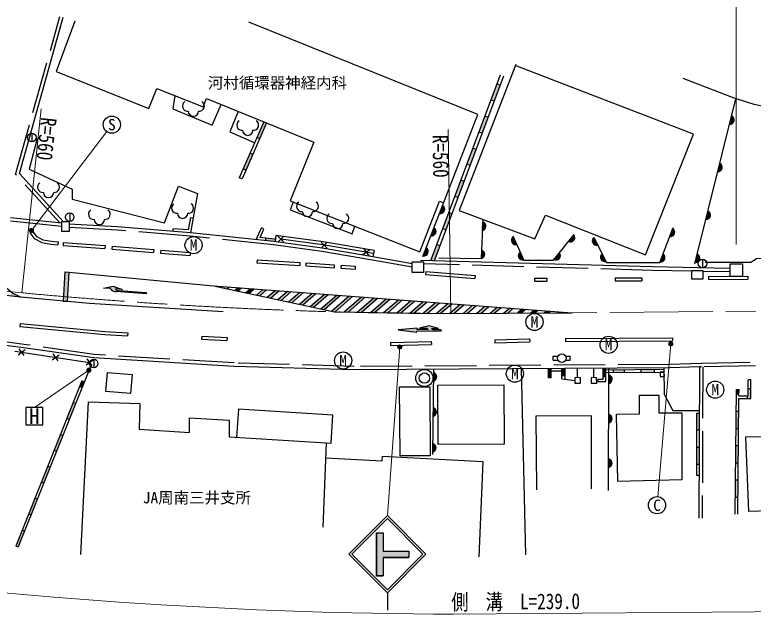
# Model space of a CAD drawing. Units: millimetres at full size, sheet at 1:1000; details may follow other scales. Extents: x 40000 to 680000, y 20000 to 380000.
# Drawn here: x 169844 to 255846, y 251103 to 320914 of the extents above; entities that cross this region are included whole.
import ezdxf
from ezdxf.enums import TextEntityAlignment as Align

# ---------------------------------------------------------------- set-up
doc = ezdxf.new("R2010")
doc.units = ezdxf.units.MM
doc.header["$LTSCALE"] = 1000
doc.linetypes.add('CHAIN', pattern=[18.5, 12, -1.5, 3.5, -1.5])
doc.linetypes.add('DASHED', pattern=[7.5, 6, -1.5])
for name, color, linetype, lineweight in [('M-BGD', 7, 'Continuous', 25), ('M-BGD-EXST', 7, 'Continuous', 25), ('M-BMK', 2, 'CHAIN', 13), ('M-STR-HTXT', 7, 'Continuous', 13), ('M-STR-STRC', 7, 'Continuous', 25)]:
    doc.layers.add(name, color=color, linetype=linetype, lineweight=lineweight)
doc.layers.add('M-BMK-HTXT', color=7, linetype='Continuous')
doc.styles.add('ＭＳ ゴシック', font='')
doc.styles.get('ＭＳ ゴシック').set_extended_font_data('MS Gothic')

# ---------------------------------------------------------------- blocks, each defined once
blk = doc.blocks.new('ent')
at = {"layer": 'M-BGD'}
for centre, start, end in [((-676, -505), 122.72029, 277.24592), ((676, -505), 262.75408, 57.27971), ((0, -1100), 180, 0)]:
    blk.add_arc(centre, 600, start, end, dxfattribs=at)
blk = doc.blocks.new('sak3')
at = {"layer": 'M-BGD'}
for p, q in [((-354, -354), (354, 354)), ((354, -354), (-354, 354))]:
    blk.add_line(p, q, dxfattribs=at)

msp = doc.modelspace()

# ---------------------------------------------------------------- hatches: boundary and pattern name
at = {"layer": 'M-BGD'}
for points in [[(226375, 312726), (226001, 312867), (225297, 310995), (225672, 310854)], [(224968, 308982), (224593, 309123), (223890, 307250), (224264, 307110)], [(253333, 309131, -0.82183), (253094, 308169)], [(199177, 308312), (198853, 308444), (198053, 306621), (198373, 306481)], [(223560, 305238), (223186, 305378), (222482, 303506), (222857, 303366)], [(197569, 304649), (197248, 304790), (196444, 302959), (196765, 302818)], [(251955, 303585, -0.82183), (251716, 302624)], [(222153, 301493), (221778, 301634), (221075, 299762), (221449, 299621)], [(219679, 298703, -0.82183), (219321, 297779)], [(220745, 297749), (220371, 297890), (219667, 296018), (220042, 295877)], [(250577, 298042, -0.82183), (250338, 297081)], [(224335, 296778, -0.82183), (224291, 295788)], [(218673, 296108, -0.82183), (218316, 295184)], [(246484, 296033, -0.82183), (246127, 295108)], [(228310, 294144, -0.82183), (227904, 295048)], [(234960, 295305, -0.82183), (234344, 294529)], [(200206, 294781), (200069, 294800), (199062, 294907), (199030, 294609), (200033, 294502), (200166, 294484)], [(219338, 294005), (218963, 294146), (218260, 292274), (218682, 292262)], [(237742, 294095, -0.82183), (237296, 294980)], [(217767, 293767, -0.82183), (217409, 292843)], [(224190, 293512, -0.82183), (224145, 292522)], [(229103, 292378, -0.82183), (228697, 293282)], [(233281, 293189, -0.82183), (232666, 292412)], [(238697, 292198, -0.82183), (238251, 293083)], [(245333, 293051, -0.82183), (244976, 292127)], [(249333, 293038, -0.82183), (249094, 292076)], [(232306, 279703), (232006, 279701), (232013, 278631), (232313, 278633)], [(233944, 279714), (233544, 279711), (233549, 278921), (233949, 278924)], [(238670, 279744), (238370, 279742), (238376, 278782), (238676, 278784)], [(240817, 279558), (239546, 279549), (239548, 279257), (240819, 279265)], [(244318, 279580), (242760, 279570), (242762, 279278), (244320, 279288)], [(218604, 279251, -0.82183), (218594, 278260)], [(239022, 278953, -0.82183), (239021, 277963)], [(177948, 278189), (177669, 278300), (177393, 277612), (177672, 277500)], [(254196, 277263), (253896, 277266), (253891, 276750), (254191, 276747)], [(255566, 277393), (255266, 277393), (255266, 276532), (255138, 276532), (255138, 276232), (255566, 276232)], [(176928, 275644), (176650, 275755), (175906, 273899), (176185, 273787)], [(218563, 275151, -0.82183), (218554, 274161)], [(239017, 274365, -0.82183), (239016, 273375)], [(249554, 274528), (249254, 274529), (249246, 272529), (249546, 272528)], [(254173, 274748), (253873, 274750), (253854, 272750), (254154, 272748)], [(175441, 271930), (175162, 272042), (174419, 270185), (174697, 270074)], [(218523, 270983, -0.82183), (218513, 269993)], [(249538, 270528), (249238, 270529), (249230, 268529), (249530, 268528)], [(254136, 270748), (253836, 270751), (253817, 268751), (254117, 268748)], [(173954, 268217), (173675, 268329), (172932, 266472), (173210, 266361)], [(239012, 269183, -0.82183), (239011, 268192)], [(254099, 266748), (253799, 266751), (253780, 264751), (254080, 264748)], [(172466, 264504), (172188, 264615), (171444, 262759), (171723, 262647)], [(170979, 260791), (170701, 260902), (169957, 259046), (170236, 258934)]]:
    msp.add_hatch(color=256, dxfattribs=at).paths.add_polyline_path(points)
at = {"layer": 'M-STR-HTXT'}
for points in [[(172025, 295838, -1), (171528, 295775, -1)], [(214905, 282342, -1), (214466, 282103, -1)], [(246045, 282418, -0.41421), (246078, 282770, -0.41421), (246430, 282736, -1)], [(178701, 279641, -1), (178262, 279401, -1)]]:
    msp.add_hatch(color=256, dxfattribs=at).paths.add_polyline_path(points)
at = {"layer": 'M-STR-STRC'}
for points in [[(176142, 290934), (175694, 290976), (175500, 287575), (175949, 287534)], [(180974, 289022), (180176, 289079), (181294, 289300), (182370, 288923), (181572, 288980, 0.20151), (181918, 288805), (185152, 288576), (185142, 288426), (181665, 288673, -0.20151)], [(194616, 289003), (194859, 289215), (192976, 289357)], [(196297, 289107), (195851, 289140), (195480, 288817), (195868, 288734)], [(196732, 288548), (197120, 288464), (197734, 288999), (197288, 289032)], [(169634, 288482), (169582, 288526), (169186, 288181), (170561, 288029)], [(199171, 288891), (198725, 288924), (197983, 288278), (198372, 288195)], [(200609, 288782), (200162, 288816), (199235, 288009), (199624, 287925)], [(200487, 287739), (200876, 287655), (202046, 288674), (201600, 288708)], [(203483, 288566), (203037, 288600), (201739, 287470), (202127, 287386)], [(202991, 287200), (203379, 287116), (204920, 288458), (204474, 288492)], [(206358, 288350), (205912, 288383), (204243, 286930), (204631, 286847)], [(205494, 286661), (205883, 286577), (207795, 288242), (207349, 288275)], [(206746, 286391), (207078, 286320), (207147, 286319), (209232, 288134), (208786, 288167)], [(210670, 288026), (210224, 288059), (208204, 286301), (208679, 286293)], [(209735, 286275), (210211, 286267), (212107, 287917), (211661, 287951)], [(213544, 287809), (213098, 287843), (211267, 286249), (211742, 286241)], [(214982, 287701), (214535, 287735), (212799, 286223), (213274, 286215)], [(214330, 286197), (214806, 286189), (216419, 287593), (215973, 287627)], [(217856, 287485), (217410, 287519), (215862, 286171), (216337, 286163)], [(219293, 287377), (218847, 287410), (217394, 286145), (217869, 286137)], [(220731, 287269), (220285, 287302), (218925, 286119), (219401, 286111)], [(222168, 287161), (221722, 287194), (220480, 286113), (220969, 286116)], [(223605, 287053), (223159, 287086), (222054, 286124), (222543, 286128)], [(225043, 286944), (224597, 286978), (223628, 286135), (224117, 286139)], [(226480, 286836), (226034, 286870), (225203, 286146), (225691, 286150)], [(227917, 286728), (227471, 286762), (226777, 286157), (227266, 286161)], [(229354, 286620), (228908, 286654), (228351, 286169), (228840, 286172)], [(230792, 286512), (230346, 286545), (229926, 286180), (230414, 286183)], [(232229, 286404), (231783, 286437), (231500, 286191), (231988, 286194)], [(233220, 286329), (233074, 286202), (234754, 286214)], [(216688, 284118), (216685, 283968), (214489, 284230), (216693, 284418), (216690, 284268), (217990, 284246, -0.06275), (217793, 284399), (216993, 284413), (218098, 284694), (219192, 284375), (218392, 284389, 0.13953), (218619, 284235), (219490, 284220), (219487, 284070)], [(211984, 255587), (212734, 255587), (212734, 257712), (215734, 257712), (215734, 258462), (212734, 258462), (212734, 260587), (211984, 260587)]]:
    msp.add_hatch(color=256, dxfattribs=at).paths.add_polyline_path(points)

# ---------------------------------------------------------------- linework, layer by layer
at = {"layer": 'M-BGD'}
for p, q in [((226385, 313889), (218260, 292274)), ((226760, 313748), (218682, 292262)), ((226375, 312726), (226001, 312867)), ((225672, 310854), (225297, 310995)), ((249054, 291914), (253827, 311121)), ((224968, 308982), (224593, 309123)), ((253333, 309131), (253094, 308169)), ((198853, 308444), (195994, 301932)), ((199177, 308312), (196314, 301791)), ((171832, 307129), (171832, 306129)), ((224264, 307110), (223890, 307250)), ((198373, 306481), (198053, 306621)), ((223560, 305238), (223186, 305378)), ((197569, 304649), (197248, 304790)), ((196765, 302818), (196444, 302959)), ((222857, 303366), (222482, 303506)), ((251955, 303585), (251716, 302624)), ((196314, 301791), (195994, 301932)), ((222153, 301493), (221778, 301634)), ((221449, 299621), (221075, 299762)), ((219312, 299215), (219803, 299023)), ((219679, 298703), (219321, 297779)), ((176240, 297850), (176240, 296850)), ((220745, 297749), (220371, 297890)), ((250577, 298042), (250338, 297081)), ((190311, 297323), (190052, 295858)), ((190311, 297323), (190607, 297271)), ((224335, 296778), (224291, 295788)), ((188270, 296001), (188246, 295702)), ((190052, 295858), (188270, 296001)), ((197975, 294721), (198588, 296085)), ((198418, 294976), (198861, 295962)), ((198861, 295962), (198588, 296085)), ((218673, 296108), (218316, 295184)), ((220042, 295877), (219667, 296018)), ((246484, 296033), (246127, 295108)), ((171624, 295491), (171907, 295698)), ((200267, 295227), (200166, 294484)), ((228310, 294144), (227904, 295048)), ((234960, 295305), (234344, 294529)), ((174907, 294454), (174872, 294105)), ((175491, 294408), (175464, 294059)), ((175491, 294408), (180363, 294025)), ((199062, 294907), (199030, 294609)), ((219338, 294005), (218963, 294146)), ((237742, 294095), (237296, 294980)), ((175464, 294059), (180335, 293676)), ((180363, 294025), (180335, 293676)), ((181176, 293961), (181148, 293612)), ((181148, 293612), (185999, 293231)), ((181176, 293961), (186026, 293580)), ((186026, 293580), (185999, 293231)), ((186842, 293516), (186815, 293167)), ((186842, 293516), (190282, 293246)), ((211686, 293469), (211560, 292730)), ((217767, 293767), (217409, 292843)), ((224190, 293512), (224145, 292522)), ((229103, 292378), (228697, 293282)), ((186815, 293167), (190255, 292897)), ((190282, 293246), (190255, 292897)), ((233281, 293189), (232666, 292412)), ((238697, 292198), (238251, 293083)), ((245333, 293051), (244976, 292127)), ((249333, 293038), (249094, 292076)), ((249933, 292452), (249933, 291452)), ((198059, 292381), (198037, 292032)), ((198037, 292032), (203027, 291705)), ((198059, 292381), (203050, 292054)), ((203050, 292054), (203027, 291705)), ((203760, 292008), (203737, 291659)), ((203737, 291659), (207024, 291443)), ((203760, 292008), (207047, 291792)), ((207047, 291792), (207024, 291443)), ((207858, 291739), (207835, 291390)), ((207858, 291739), (209496, 291632)), ((209496, 291632), (209473, 291283)), ((207835, 291390), (209473, 291283)), ((217723, 291000), (217696, 290651)), ((217723, 291000), (223451, 290556)), ((217696, 290651), (223424, 290207)), ((223451, 290556), (223424, 290207)), ((230371, 290229), (231826, 290237)), ((230371, 290229), (230373, 289879)), ((230373, 289879), (231827, 289887)), ((231826, 290237), (231827, 289887)), ((239757, 290276), (242887, 290292)), ((239757, 290276), (239758, 289926)), ((239758, 289926), (242889, 289942)), ((242887, 290292), (242889, 289942)), ((250641, 290439), (255217, 290459)), ((250641, 290439), (250643, 290089)), ((250643, 290089), (255219, 290109)), ((255217, 290459), (255219, 290109)), ((170484, 284950), (170451, 284601)), ((183000, 283886), (182983, 283537)), ((191611, 283481), (191595, 283131)), ((191595, 283131), (194556, 282992)), ((191611, 283481), (194572, 283341)), ((194572, 283341), (194556, 282992)), ((225756, 283061), (229801, 283161)), ((225756, 283061), (225764, 282711)), ((229801, 283161), (229810, 282811)), ((233972, 283199), (246427, 283275)), ((233972, 283199), (233974, 282849)), ((246427, 283275), (246429, 282925)), ((213604, 282760), (218353, 282877)), ((213604, 282760), (213613, 282410)), ((213613, 282410), (218362, 282527)), ((218353, 282877), (218362, 282527)), ((225764, 282711), (229810, 282811)), ((233974, 282849), (246429, 282925)), ((169857, 281745), (178557, 280436)), ((170243, 281329), (171048, 281923)), ((170943, 281224), (170349, 282028)), ((174199, 280734), (175003, 281328)), ((174898, 280629), (174304, 281433)), ((178154, 280139), (178959, 280733)), ((178854, 280034), (178260, 280838)), ((179035, 280789), (179035, 279789)), ((232542, 280675), (232542, 281175)), ((232542, 281175), (233109, 281175)), ((232542, 280675), (233109, 280675)), ((233975, 281175), (234542, 281175)), ((233975, 280675), (234542, 280675)), ((234542, 280675), (234542, 281175)), ((178657, 279961), (170236, 258934)), ((218607, 279615), (218510, 269697)), ((229356, 258001), (228863, 279681)), ((232013, 278631), (232006, 279701)), ((232313, 278633), (232306, 279703)), ((233552, 278503), (233544, 279711)), ((233952, 278456), (233944, 279714)), ((235398, 278664), (235391, 279723)), ((237287, 278652), (237280, 279735)), ((238378, 278488), (238370, 279742)), ((238680, 278187), (238670, 279744)), ((245491, 279588), (238671, 279544)), ((239008, 265526), (239023, 279746)), ((239546, 279549), (239548, 279257)), ((240817, 279558), (240819, 279265)), ((242760, 279570), (242762, 279278)), ((244318, 279580), (244320, 279288)), ((245510, 276641), (245490, 279788)), ((249575, 279911), (249506, 262286)), ((218604, 279251), (218594, 278260)), ((233546, 279411), (232308, 279403)), ((233549, 278921), (233949, 278924)), ((238376, 278782), (238676, 278784)), ((238673, 279251), (245493, 279295)), ((239022, 278953), (239021, 277963)), ((177669, 278300), (169957, 259046)), ((177669, 278300), (177948, 278189)), ((232313, 278633), (232013, 278631)), ((233552, 278503), (235075, 278324)), ((237767, 278488), (238378, 278488)), ((237767, 278488), (237767, 278188)), ((237767, 278188), (238680, 278187)), ((255567, 278404), (255267, 278404)), ((177672, 277500), (177393, 277612)), ((253762, 262751), (253896, 277266)), ((253896, 277266), (254196, 277263)), ((254189, 276533), (254196, 277263)), ((255266, 277393), (255566, 277393)), ((253891, 276750), (254191, 276747)), ((254062, 262748), (254187, 276233)), ((255138, 276532), (255138, 276232)), ((176928, 275644), (176650, 275755)), ((218563, 275151), (218554, 274161)), ((239017, 274365), (239016, 273375)), ((249254, 274529), (249225, 267308)), ((249254, 274529), (249554, 274528)), ((253873, 274750), (254173, 274748)), ((176185, 273787), (175906, 273899)), ((253854, 272750), (254154, 272748)), ((175441, 271930), (175162, 272042)), ((249546, 272528), (249246, 272529)), ((218523, 270983), (218513, 269993)), ((174697, 270074), (174419, 270185)), ((249538, 270528), (249238, 270529)), ((253836, 270751), (254136, 270748)), ((173954, 268217), (173675, 268329)), ((239012, 269183), (239011, 268192)), ((249530, 268528), (249230, 268529)), ((253817, 268751), (254117, 268748)), ((249225, 267308), (249525, 267307)), ((253799, 266751), (254099, 266748)), ((173210, 266361), (172932, 266472)), ((172466, 264504), (172188, 264615)), ((253780, 264751), (254080, 264748)), ((171723, 262647), (171444, 262759)), ((170979, 260791), (170701, 260902)), ((169957, 259046), (170236, 258934))]:
    msp.add_line(p, q, dxfattribs=at)
at = {"layer": 'M-BGD', "linetype": 'DASHED'}
for p, q in [((175309, 296642), (156536, 298666)), ((175309, 296239), (156493, 298268)), ((253147, 291373), (249375, 291444)), ((253151, 290973), (249986, 291033)), ((249975, 279922), (249906, 262285))]:
    msp.add_line(p, q, dxfattribs=at)
for points in [[(175075, 296667), (169932, 302325), (175104, 320728)], [(216136, 291517), (211490, 292336), (205603, 293340), (199984, 294105), (190263, 295139), (181756, 295821), (176169, 296141)], [(248707, 291057), (244113, 291144), (217455, 291896)], [(333121, 277664), (297341, 280865), (265201, 280678), (263000, 280560), (249813, 280319), (246108, 280192), (209356, 279956), (195395, 280361), (179076, 281346), (171226, 282493), (163692, 283459), (130517, 287089), (113564, 288860), (97212, 290450)], [(256126, 280034), (249824, 279919), (249575, 279911)]]:
    msp.add_lwpolyline(points, dxfattribs=at)
at = {"layer": 'M-BGD'}
for points in [[(175471, 296826), (170378, 302430), (175489, 320620)], [(176851, 320156), (174680, 314315), (185474, 310016), (186394, 312325), (191774, 310182), (192164, 311161), (204685, 306074), (201909, 299242), (217002, 293324), (219312, 299215)], [(217371, 292744), (223780, 309291), (197098, 320055)], [(228180, 315137), (221609, 298105), (230420, 294815), (231638, 297579), (243294, 292943), (248886, 307002), (228132, 315010)], [(296191, 304032), (281048, 306902), (280554, 305265), (255973, 310462), (253623, 311183), (247670, 313478)], [(188503, 311485), (188259, 309965), (192826, 308066), (193900, 310456)], [(195866, 309657), (194878, 307296), (197788, 306019)], [(267569, 308011), (264263, 292524), (256229, 292476), (255559, 292057), (250250, 292065)], [(172467, 306491), (171537, 302924), (176533, 300589), (176533, 299443), (187265, 296673), (188909, 300953), (191108, 300109), (190300, 295538)], [(202285, 299094), (201921, 298210), (209120, 295394), (209467, 296278)], [(224349, 297082), (224144, 292479), (219231, 292554)], [(216136, 291924), (211558, 292730), (205663, 293736), (200033, 294502), (190300, 295538), (181784, 296220), (176169, 296542)], [(237294, 294984), (238763, 292067), (244953, 292067), (246532, 296157)], [(171624, 295491), (172089, 294854), (173014, 294384), (174063, 294186), (174872, 294105)], [(171907, 295698), (172323, 295128), (173128, 294719), (174113, 294533), (174907, 294454)], [(211686, 293469), (205777, 294477), (200267, 295227)], [(227842, 295186), (229127, 292324), (232596, 292324), (234982, 295333)], [(200206, 294781), (200069, 294800), (198418, 294976)], [(211623, 293100), (205720, 294106), (200840, 294771)], [(249375, 291444), (244122, 291543), (217111, 292306)], [(249575, 279911), (246116, 279792), (209351, 279556), (195378, 279962), (179035, 280948), (171171, 282097), (163645, 283062), (130475, 286691), (113524, 288462), (96604, 290107)], [(170484, 284950), (180344, 284011), (183000, 283886)], [(170451, 284601), (180319, 283662), (182983, 283537)], [(254187, 276233), (255566, 276232), (255567, 278404)], [(254189, 276533), (255266, 276532), (255267, 278404)], [(245510, 276641), (246493, 274837), (249555, 274837)], [(177528, 258070), (178446, 275820), (184407, 275647), (184320, 272649), (190204, 272251), (190204, 273969), (194820, 273716), (194820, 271773), (206097, 271060), (205710, 261255)], [(206097, 271061), (206694, 271023), (206900, 274289), (195887, 274984), (195681, 271718)], [(230642, 265609), (230570, 274202), (236981, 274256), (236981, 265719)], [(206028, 269311), (212633, 268975), (212660, 269496), (224341, 268903), (223873, 257796)]]:
    msp.add_lwpolyline(points, dxfattribs=at)
for points in [[(175309, 296826), (176169, 296826), (176169, 295686), (175309, 295686)], [(216136, 292157), (217455, 292157), (217455, 290911), (216136, 290911)], [(253144, 291894), (254589, 291900), (254595, 290456), (253151, 290450)], [(248707, 291140), (249986, 291140), (249986, 290115), (248707, 290115)], [(180637, 279261), (183524, 279009), (183331, 276802), (180444, 277055)], [(235727, 278004), (235723, 278654), (235073, 278649), (235077, 277999)], [(237616, 278004), (237612, 278654), (236962, 278650), (236966, 278000)], [(245493, 279295), (244993, 279292), (244996, 278792), (245496, 278795)], [(219107, 277786), (226806, 277835), (226850, 270906), (219151, 270856)], [(214658, 277576), (218173, 277599), (218225, 269563), (214710, 269541)], [(240076, 266545), (239929, 274421), (242603, 274424), (242603, 276630), (244867, 276630), (244867, 274554), (247520, 274554), (247533, 266769)], [(254972, 271749), (262242, 271866), (262258, 270858), (263163, 270858), (263163, 265532), (262652, 265532), (262652, 263299), (255353, 263062)]]:
    msp.add_lwpolyline(points, close=True, dxfattribs=at)
for centre, radius in [((171832, 306629), 500), ((176240, 297350), 500), ((249933, 291952), 500), ((233542, 280925), 500), ((179035, 280289), 500), ((217551, 278609), 1000), ((217551, 278609), 600)]:
    msp.add_circle(centre, radius, dxfattribs=at)
for centre, start, end in [((253118, 308674), 267.21453, 64.87272), ((251740, 303128), 267.21453, 64.87272), ((219409, 298276), 259.99701, 57.6552), ((250363, 297585), 267.21453, 64.87272), ((224215, 296288), 278.61774, 76.27593), ((218403, 295681), 259.99701, 57.6552), ((246214, 295606), 260.06723, 57.72542), ((228197, 294636), 125.34753, 283.00572), ((234575, 294978), 242.75463, 40.41282), ((237606, 294581), 127.89064, 285.54883), ((217497, 293340), 259.99701, 57.6552), ((224070, 293021), 278.61774, 76.27593), ((228989, 292870), 125.34753, 283.00572), ((232897, 292861), 242.75463, 40.41282), ((238561, 292684), 127.89064, 285.54883), ((245064, 292624), 260.06723, 57.72542), ((249119, 292581), 267.21453, 64.87272), ((218501, 278756), 280.60977, 78.26796), ((238924, 278458), 281.11041, 78.7686), ((218461, 274657), 280.60977, 78.26796), ((238919, 273870), 281.11041, 78.7686), ((218420, 270489), 280.60977, 78.26796), ((238913, 268687), 281.11041, 78.7686)]:
    msp.add_arc(centre, 505, start, end, dxfattribs=at)
at = {"layer": 'M-BGD-EXST'}
for centre in [(190669, 294086), (230373, 285143), (239002, 282484), (208083, 280651), (228092, 279111), (251423, 277252)]:
    msp.add_circle(centre, 1000, dxfattribs=at)
at = {"layer": 'M-BMK'}
for points in [[(61312, 300214), (160555, 289528), (170655, 288535)], [(220638, 286102), (260715, 286420), (360269, 287236), (379978, 287381), (460144, 285391), (498343, 284419)]]:
    msp.add_lwpolyline(points, dxfattribs=at)
msp.add_arc((222847, 846098), 560000, 264.65227, 269.77402, dxfattribs=at)
at = {"layer": 'M-STR-HTXT'}
for p, q in [((253840, 294173), (253874, 322366)), ((170655, 288535), (172917, 309943)), ((171777, 295806), (180547, 307324)), ((220638, 286102), (220333, 307562)), ((214685, 282223), (213235, 262588)), ((246238, 282577), (244730, 264794)), ((178481, 279521), (172125, 275166))]:
    msp.add_line(p, q, dxfattribs=at)
msp.add_lwpolyline([(94435, 261445), (156969, 254712), (167231, 253703), (174406, 253073), (182009, 252501), (186864, 252187), (198046, 251615), (206734, 251316), (218660, 251112), (220915, 251103), (260992, 251421), (333554, 252016)], dxfattribs=at)
for centre in [(171777, 295806), (214685, 282223), (246238, 282577), (178481, 279521)]:
    msp.add_circle(centre, 250, dxfattribs=at)
at = {"layer": 'M-STR-STRC'}
for p, q in [((175694, 290976), (175500, 287575)), ((175694, 290976), (176142, 290934)), ((176142, 290934), (175949, 287534)), ((192976, 289357), (192976, 289357)), ((192976, 289356), (192976, 289357)), ((194616, 289003), (194859, 289215)), ((195480, 288817), (195851, 289140)), ((195868, 288734), (196297, 289107)), ((196732, 288548), (197288, 289032)), ((197120, 288464), (197734, 288999)), ((197983, 288278), (198725, 288924)), ((198372, 288195), (199171, 288891)), ((199235, 288009), (200162, 288816)), ((199624, 287925), (200609, 288782)), ((200487, 287739), (201600, 288708)), ((200876, 287655), (202046, 288674)), ((201739, 287470), (203037, 288600)), ((202127, 287386), (203483, 288566)), ((202991, 287200), (204474, 288492)), ((203379, 287116), (204920, 288458)), ((204243, 286930), (205912, 288383)), ((204631, 286847), (206358, 288350)), ((205494, 286661), (207349, 288275)), ((205883, 286577), (207795, 288242)), ((206746, 286391), (208786, 288167)), ((207147, 286319), (209232, 288134)), ((175500, 287575), (175949, 287534)), ((208204, 286301), (210224, 288059)), ((208679, 286293), (210670, 288026)), ((209735, 286275), (211661, 287951)), ((210211, 286267), (212107, 287917)), ((211267, 286249), (213098, 287843)), ((211742, 286241), (213544, 287809)), ((212799, 286223), (214535, 287735)), ((213274, 286215), (214982, 287701)), ((214330, 286197), (215973, 287627)), ((214806, 286189), (216419, 287593)), ((215862, 286171), (217410, 287519)), ((216337, 286163), (217856, 287485)), ((217394, 286145), (218847, 287410)), ((217869, 286137), (219293, 287377)), ((218925, 286119), (220285, 287302)), ((219401, 286111), (220731, 287269)), ((220480, 286113), (221722, 287194)), ((220969, 286116), (222168, 287161)), ((222054, 286124), (223159, 287086)), ((222543, 286128), (223605, 287053)), ((223628, 286135), (224597, 286978)), ((224117, 286139), (225043, 286944)), ((225203, 286146), (226034, 286870)), ((225691, 286150), (226480, 286836)), ((226777, 286157), (227471, 286762)), ((227266, 286161), (227917, 286728)), ((228351, 286169), (228908, 286654)), ((228840, 286172), (229354, 286620)), ((229926, 286180), (230346, 286545)), ((230414, 286183), (230792, 286512)), ((231500, 286191), (231783, 286437)), ((231988, 286194), (232229, 286404)), ((233074, 286202), (233220, 286329)), ((208735, 258088), (213235, 262588)), ((217735, 258088), (213235, 262588)), ((209088, 258088), (213235, 262234)), ((217382, 258088), (213235, 262234)), ((211984, 260587), (212734, 260587)), ((211984, 260587), (211984, 255587)), ((212734, 260587), (212734, 258462)), ((208735, 258088), (213235, 253587)), ((209088, 258088), (213235, 253941)), ((212734, 258462), (215734, 258462)), ((213235, 253941), (217382, 258088)), ((213235, 253588), (217735, 258088)), ((215734, 258462), (215734, 257712)), ((212734, 257712), (215734, 257712)), ((212734, 257712), (212734, 255587)), ((211984, 255587), (212734, 255587)), ((213235, 253587), (213235, 251588))]:
    msp.add_line(p, q, dxfattribs=at)
for points in [[(162259, 288948), (163722, 289540), (164432, 290305), (164890, 291075), (165117, 291637), (167539, 291429), (167714, 290682), (168100, 290017), (168687, 289279), (169634, 288482), (170561, 288029)], [(176142, 290934), (192976, 289357), (234754, 286214)], [(180974, 289022), (180176, 289079), (181294, 289300), (182370, 288923), (181572, 288980)], [(192976, 289357), (207078, 286320), (219638, 286107), (234754, 286214)], [(194126, 286334), (178559, 287294), (170561, 288029), (162259, 288948)], [(181918, 288805), (185152, 288576), (185142, 288426), (181665, 288673)], [(218392, 284389), (219192, 284375), (218098, 284694), (216993, 284413), (217793, 284399)], [(217990, 284246), (216690, 284268), (216693, 284418), (214489, 284230), (216685, 283968), (216688, 284118), (219487, 284070), (219490, 284220), (218619, 284235)]]:
    msp.add_lwpolyline(points, dxfattribs=at)
for points in [[(171125, 273166), (173125, 273166), (173125, 275166), (171125, 275166)], [(211984, 260587), (212734, 260587), (212734, 258462), (215734, 258462), (215734, 257712), (212734, 257712), (212734, 255587), (211984, 255587)]]:
    msp.add_lwpolyline(points, close=True, dxfattribs=at)
for centre in [(181153, 308119), (244646, 263797)]:
    msp.add_circle(centre, 1000, dxfattribs=at)
for centre, radius, start, end in [((181735, 289670), 1000, 220.37132, 265.94431), ((181953, 289304), 500, 220.37132, 265.94431), ((218500, 285106), 1000, 224.97839, 239.3399), ((218776, 284710), 500, 219.914, 251.687)]:
    msp.add_arc(centre, radius, start, end, dxfattribs=at)

# ---------------------------------------------------------------- block references
for name, p in [('ent', (190648, 310798)), ('ent', (196971, 308570)), ('ent', (173778, 301330)), ('ent', (189389, 298906)), ('ent', (203933, 299105)), ('ent', (179694, 298184)), ('ent', (207461, 297720)), ('sak3', (200840, 294771)), ('sak3', (205874, 294080))]:
    msp.add_blockref(name, p)
at = {"rotation": 170.32071}
msp.add_blockref('sak3', (210783, 293243), dxfattribs=at)

# ---------------------------------------------------------------- texts
at = {"layer": 'M-BGD-EXST', "style": 'ＭＳ ゴシック'}
for p in [(190669, 294086), (230373, 285143), (239002, 282484), (208083, 280651), (228092, 279111), (251423, 277252)]:
    msp.add_text('M', height=1320, dxfattribs=at).set_placement(p, align=Align.MIDDLE_CENTER)
at = {"layer": 'M-BMK-HTXT', "style": 'ＭＳ ゴシック'}
for s, p in [('河村循環器神経内科', (200438, 312984)), ('JA周南三井支所', (191051, 264674))]:
    msp.add_text(s, height=1320, dxfattribs=at).set_placement(p, align=Align.MIDDLE_CENTER)
at = {"layer": 'M-STR-HTXT', "style": 'ＭＳ ゴシック', "width": 0.8}
msp.add_text('R=560', height=1833, rotation=263.967, dxfattribs=at).set_placement((172367, 309084), align=Align.BOTTOM_LEFT)
msp.add_text('R=560', height=1833, rotation=270.815, dxfattribs=at).set_placement((220342, 306946), align=Align.TOP_LEFT)
msp.add_text('側\u3000溝\u3000L=239.0', height=1833, rotation=0.454, dxfattribs=at).set_placement((228191, 251109), align=Align.BOTTOM_CENTER)
at = {"layer": 'M-STR-STRC', "style": 'ＭＳ ゴシック'}
for s, height, p in [('S', 1320, (181153, 308119)), ('H', 1833, (172125, 274166)), ('C', 1320, (244646, 263797))]:
    msp.add_text(s, height=height, dxfattribs=at).set_placement(p, align=Align.MIDDLE_CENTER)

doc.saveas('drawing.dxf')
